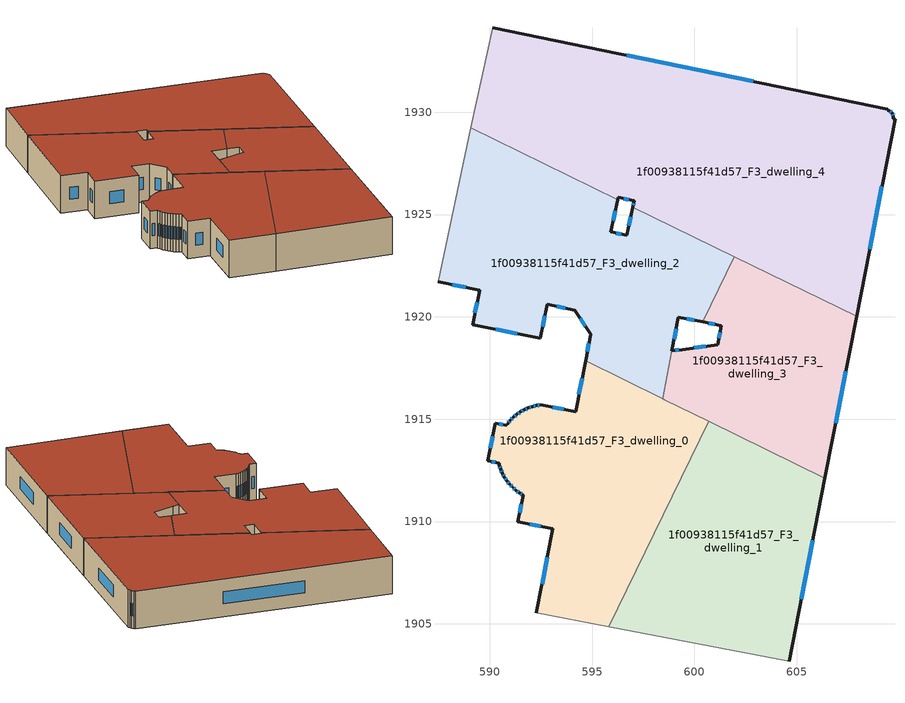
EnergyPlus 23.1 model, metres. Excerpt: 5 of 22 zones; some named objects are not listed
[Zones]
1f00938115f41d57_F3_dwelling_0
 floor to 1f00938115f41d57_F2_dwelling_0 (EU_floor_Construction): 600.71,1914.9 595.81,1904.87 592.29,1905.55 593.08,1909.66 591.38,1909.99 591.64,1911.29 591.45,1911.4 591.28,1911.53 591.12,1911.67 590.98,1911.82 590.84,1911.99 590.72,1912.17 590.62,1912.36 590.55,1912.55 590.47,1912.76 590.46,1912.86 589.92,1912.96 590.28,1914.81 590.82,1914.71 590.88,1914.79 591.01,1914.95 591.16,1915.1 591.33,1915.24 591.5,1915.36 591.68,1915.46 591.88,1915.55 592.08,1915.62 592.29,1915.67 592.5,1915.71 594.19,1915.38 594.68,1917.84 z9
 wall outside (EU_wall_Construction): 594.68,1917.84 594.19,1915.38 592.5,1915.71 592.29,1915.67 592.08,1915.62 591.88,1915.55 591.68,1915.46 591.5,1915.36 591.33,1915.24 591.16,1915.1 591.01,1914.95 590.88,1914.79 590.82,1914.71 590.28,1914.81 589.92,1912.96 590.46,1912.86 590.47,1912.76 590.55,1912.55 590.62,1912.36 590.72,1912.17 590.84,1911.99 590.98,1911.82 591.12,1911.67 591.28,1911.53 591.45,1911.4 591.64,1911.29 591.38,1909.99 593.08,1909.66 592.29,1905.55 z9:12
 wall to 1f00938115f41d57_F3_dwelling_1 (EU_wall_Construction): 595.81,1904.87 600.71,1914.9 z9:12
 wall adiabatic (EU_wall_Construction): 592.29,1905.55 595.81,1904.87 z9:12
 wall to 1f00938115f41d57_F3_dwelling_2 (EU_wall_Construction): 598.44,1916.01 594.68,1917.84 z9:12
 wall to 1f00938115f41d57_F3_dwelling_3 (EU_wall_Construction): 600.71,1914.9 598.54,1915.96 598.45,1916 z9:12
 window (EU_Window_Construction): 591.55,1910.85 591.47,1910.43 / 591.52,1911.36 591.58,1911.33 / 591.34,1911.48 591.4,1911.44 / 591.18,1911.62 591.23,1911.58 / 591.03,1911.77 591.07,1911.72 / 590.89,1911.93 590.93,1911.88 / 590.76,1912.1 590.8,1912.05 / 590.65,1912.3 590.69,1912.23 / 590.57,1912.49 590.59,1912.43 / 590.5,1912.69 590.52,1912.62 / 590.1,1912.93 590.28,1912.9 / 590.15,1914.18 590.04,1913.59 / 590.63,1914.74 590.46,1914.77 / 590.97,1914.89 590.92,1914.84 / 591.11,1915.05 591.06,1915 / 591.27,1915.19 591.22,1915.15 / 591.44,1915.32 591.39,1915.28 / 591.62,1915.43 591.56,1915.39 / 591.82,1915.52 591.75,1915.49 / 592.01,1915.6 591.95,1915.58 / 592.22,1915.65 592.15,1915.64 / 592.43,1915.69 592.36,1915.68 / 593.62,1915.49 593.08,1915.59 / 594.52,1917 594.36,1916.22 / 592.81,1908.26 592.56,1906.95 / 591.96,1909.87 592.5,1909.77 z10.02:10.98
 roof outside (EU_roof_Construction): 595.81,1904.87 600.71,1914.9 594.68,1917.84 594.19,1915.38 592.5,1915.71 592.29,1915.67 592.08,1915.62 591.88,1915.55 591.68,1915.46 591.5,1915.36 591.33,1915.24 591.16,1915.1 591.01,1914.95 590.88,1914.79 590.82,1914.71 590.28,1914.81 589.92,1912.96 590.46,1912.86 590.47,1912.76 590.55,1912.55 590.62,1912.36 590.72,1912.17 590.84,1911.99 590.98,1911.82 591.12,1911.67 591.28,1911.53 591.45,1911.4 591.64,1911.29 591.38,1909.99 593.08,1909.66 592.29,1905.55 z12
1f00938115f41d57_F3_dwelling_1
 floor to 1f00938115f41d57_F2_dwelling_1 (EU_floor_Construction): 606.38,1912.13 604.63,1903.17 595.81,1904.87 600.71,1914.9 z9
 wall outside (EU_wall_Construction): 604.63,1903.17 606.38,1912.13 z9:12
 wall adiabatic (EU_wall_Construction): 595.81,1904.87 604.63,1903.17 z9:12
 wall to 1f00938115f41d57_F3_dwelling_3 (EU_wall_Construction): 606.38,1912.13 600.71,1914.9 z9:12
 window (EU_Window_Construction): 605.23,1906.21 605.79,1909.08 z10.02:10.98
 roof outside (EU_roof_Construction): 604.63,1903.17 606.38,1912.13 600.71,1914.9 595.81,1904.87 z12
1f00938115f41d57_F3_dwelling_2
 floor to 1f00938115f41d57_F2_dwelling_2 (EU_floor_Construction): 597,1925.36 601.95,1922.94 600.4,1919.76 599.22,1919.99 598.9,1918.34 598.44,1916.01 594.68,1917.84 594.94,1919.15 594.15,1920.33 592.81,1920.61 592.46,1918.95 589.16,1919.63 589.51,1921.29 587.48,1921.72 589.09,1929.23 596.26,1925.72 595.92,1924.15 596.7,1923.99 z9
 wall outside (EU_wall_Construction): 587.48,1921.72 589.51,1921.29 589.16,1919.63 592.46,1918.95 592.81,1920.61 594.15,1920.33 594.94,1919.15 594.68,1917.84 / 597,1925.36 596.7,1923.99 595.92,1924.15 596.26,1925.72 / 598.9,1918.34 599.22,1919.99 600.4,1919.76 z9:12
 wall adiabatic (EU_wall_Construction): 589.09,1929.23 587.48,1921.72 z9:12
 wall to 1f00938115f41d57_F3_dwelling_4 (EU_wall_Construction): 596.26,1925.72 589.09,1929.23 / 601.95,1922.94 597,1925.36 z9:12
 wall to 1f00938115f41d57_F3_dwelling_3 (EU_wall_Construction): 600.4,1919.76 601.95,1922.94 / 598.45,1916 598.9,1918.34 z9:12
 window (EU_Window_Construction): 594.85,1918.7 594.77,1918.29 / 594.42,1919.93 594.67,1919.55 / 593.27,1920.52 593.7,1920.43 / 592.58,1919.51 592.7,1920.04 / 590.29,1919.39 591.34,1919.18 / 589.39,1920.73 589.28,1920.19 / 588.17,1921.57 588.82,1921.44 / 596.04,1924.69 596.14,1925.19 / 596.44,1924.04 596.19,1924.1 / 596.9,1924.89 596.81,1924.46 / 599.62,1919.91 600,1919.84 / 599.01,1918.9 599.12,1919.43 z10.02:10.98
 roof outside (EU_roof_Construction): 598.44,1916.01 599.22,1919.99 600.4,1919.76 601.95,1922.94 597,1925.36 596.7,1923.99 595.92,1924.15 596.26,1925.72 589.09,1929.23 587.48,1921.72 589.51,1921.29 589.16,1919.63 592.46,1918.95 592.81,1920.61 594.15,1920.33 594.94,1919.15 594.68,1917.84 z12
1f00938115f41d57_F3_dwelling_3
 floor to 1f00938115f41d57_F2_dwelling_3 (EU_floor_Construction): 607.92,1920.02 606.38,1912.13 598.54,1915.96 598.45,1916 598.9,1918.34 599.41,1918.41 601.14,1918.64 601.32,1919.58 600.4,1919.76 601.95,1922.94 z9
 wall outside (EU_wall_Construction): 600.4,1919.76 601.32,1919.58 601.14,1918.64 599.41,1918.41 598.9,1918.34 / 606.38,1912.13 607.92,1920.02 z9:12
 wall to 1f00938115f41d57_F3_dwelling_4 (EU_wall_Construction): 607.92,1920.02 601.95,1922.94 z9:12
 window (EU_Window_Construction): 599.24,1918.38 599.08,1918.36 / 600.55,1918.56 600,1918.48 / 601.26,1919.26 601.2,1918.96 / 600.71,1919.7 601.01,1919.64 / 606.91,1914.81 607.4,1917.34 z10.02:10.98
 roof outside (EU_roof_Construction): 606.38,1912.13 607.92,1920.02 601.95,1922.94 600.4,1919.76 601.32,1919.58 601.14,1918.64 599.41,1918.41 598.9,1918.34 598.45,1916 598.54,1915.96 z12
1f00938115f41d57_F3_dwelling_4
 floor to 1f00938115f41d57_F2_dwelling_4 (EU_floor_Construction): 609.44,1930.15 609.44,1930.1 609.53,1930.08 609.67,1929.96 609.73,1929.78 609.71,1929.69 609.8,1929.65 607.92,1920.02 597,1925.36 597.07,1925.66 596.28,1925.84 596.26,1925.72 589.09,1929.23 590.14,1934.14 z9
 wall outside (EU_wall_Construction): 607.92,1920.02 609.8,1929.65 609.71,1929.69 609.73,1929.78 609.67,1929.96 609.53,1930.08 609.44,1930.1 609.44,1930.15 590.14,1934.14 / 596.26,1925.72 596.28,1925.84 597.07,1925.66 597,1925.36 z9:12
 wall adiabatic (EU_wall_Construction): 590.14,1934.14 589.09,1929.23 z9:12
 window (EU_Window_Construction): 608.56,1923.3 609.16,1926.37 / 597.04,1925.56 597.02,1925.46 / 596.55,1925.78 596.8,1925.72 / 602.88,1931.51 596.71,1932.78 / 609.62,1930 609.58,1930.04 / 609.71,1929.84 609.69,1929.9 z10.02:10.98
 roof outside (EU_roof_Construction): 607.92,1920.02 609.8,1929.65 609.71,1929.69 609.73,1929.78 609.67,1929.96 609.53,1930.08 609.44,1930.1 609.44,1930.15 590.14,1934.14 589.09,1929.23 596.26,1925.72 596.28,1925.84 597.07,1925.66 597,1925.36 z12
[Building]
EU S2 Campaign: North Axis=0; Terrain=City; Solar Distribution=FullExterior
[Site:Location]
Vienna: Latitude=48; Longitude=16.5; Time Zone=1; Elevation=183
[SizingPeriod:WeatherFileDays]
AnnualSizingPeriod: Begin Month=1; Begin Day of Month=1; End Month=12; End Day of Month=31; Day of Week for Start Day=Monday; Use Weather File Daylight Saving Period=No; Use Weather File Rain and Snow Indicators=No
[MATERIAL]
EU_InternalMass_Material: Roughness=MediumRough; Thickness=0.1; Conductivity=1; Density=1800; Specific Heat=900; Thermal Absorptance=0.9; Solar Absorptance=0.7; Visible Absorptance=0.7
[MATERIAL:NOMASS] Roughness=MediumRough; Thermal Absorptance=0.9; Solar Absorptance=0.7; Visible Absorptance=0.7
Name | Thermal Resistance
EU_wall_NoMass | 0.942466
EU_roof_NoMass | 0.551687
EU_floor_NoMass | 0.66527
[WINDOWMATERIAL:SIMPLEGLAZINGSYSTEM]
EU_Window_SimpleGlazing: UFactor=2.03367; Solar Heat Gain Coefficient=0.65; Visible Transmittance=0.65
[CONSTRUCTION]
EU_wall_Construction: EU_wall_NoMass
EU_roof_Construction: EU_roof_NoMass
EU_floor_Construction: EU_floor_NoMass
EU_Window_Construction: EU_Window_SimpleGlazing
EU_InternalMass_Construction: EU_InternalMass_Material
[ZONE] Type=1; Multiplier=1; Ceiling Height=autocalculate; Floor Area=autocalculate; Part of Total Floor Area=Yes
Name | Volume
1f00938115f41d57_F3_dwelling_0 | 228.768
1f00938115f41d57_F3_dwelling_1 | 228.783
1f00938115f41d57_F3_dwelling_2 | 287.39
1f00938115f41d57_F3_dwelling_3 | 178.612
1f00938115f41d57_F3_dwelling_4 | 461.786
[INTERNALMASS] Construction=EU_InternalMass_Construction
Name | Zone or ZoneList | Surface Area
1f00938115f41d57_F3_dwelling_0_EU_InternalMass | 1f00938115f41d57_F3_dwelling_0 | 76.2565
1f00938115f41d57_F3_dwelling_1_EU_InternalMass | 1f00938115f41d57_F3_dwelling_1 | 76.2611
1f00938115f41d57_F3_dwelling_2_EU_InternalMass | 1f00938115f41d57_F3_dwelling_2 | 95.8026
1f00938115f41d57_F3_dwelling_3_EU_InternalMass | 1f00938115f41d57_F3_dwelling_3 | 59.5367
1f00938115f41d57_F3_dwelling_4_EU_InternalMass | 1f00938115f41d57_F3_dwelling_4 | 153.929
[OTHEREQUIPMENT] Fuel Type=Electricity; Design Level Calculation Method=Watts/Area; Power per Zone Floor Area=1; Fraction Latent=0; Fraction Radiant=0; Fraction Lost=0; Carbon Dioxide Generation Rate=0; EndUse Subcategory=EU_Step8_InternalGains
Name | Zone or ZoneList or Space or SpaceList | Schedule
EU_Step8_InternalGain_1f00938115f41d57_F3_dwelling_0_f000 | 1f00938115f41d57_F3_dwelling_0 | EU_Step8_GainSchedule_1f00938115f41d57_F3_dwelling_0_f000
EU_Step8_InternalGain_1f00938115f41d57_F3_dwelling_1_f000 | 1f00938115f41d57_F3_dwelling_1 | EU_Step8_GainSchedule_1f00938115f41d57_F3_dwelling_1_f000
EU_Step8_InternalGain_1f00938115f41d57_F3_dwelling_2_f000 | 1f00938115f41d57_F3_dwelling_2 | EU_Step8_GainSchedule_1f00938115f41d57_F3_dwelling_2_f000
EU_Step8_InternalGain_1f00938115f41d57_F3_dwelling_3_f000 | 1f00938115f41d57_F3_dwelling_3 | EU_Step8_GainSchedule_1f00938115f41d57_F3_dwelling_3_f000
EU_Step8_InternalGain_1f00938115f41d57_F3_dwelling_4_f000 | 1f00938115f41d57_F3_dwelling_4 | EU_Step8_GainSchedule_1f00938115f41d57_F3_dwelling_4_f000
[ZONEVENTILATION:DESIGNFLOWRATE] Schedule=EU_AlwaysOn; Design Flow Rate Calculation Method=AirChanges/Hour; Air Changes per Hour=0.530523; Ventilation Type=Natural; Fan Pressure Rise=0; Fan Total Efficiency=1; Constant Term Coefficient=1; Temperature Term Coefficient=0; Velocity Term Coefficient=0; Velocity Squared Term Coefficient=0; Minimum Indoor Temperature=-100; Maximum Indoor Temperature=100; Delta Temperature=-100; Minimum Outdoor Temperature=-100; Maximum Outdoor Temperature=100; Maximum Wind Speed=40
Name | Zone or ZoneList or Space or SpaceList
EU_ConstantAir_1f00938115f41d57_F3_dwelling_0 | 1f00938115f41d57_F3_dwelling_0
EU_ConstantAir_1f00938115f41d57_F3_dwelling_1 | 1f00938115f41d57_F3_dwelling_1
EU_ConstantAir_1f00938115f41d57_F3_dwelling_2 | 1f00938115f41d57_F3_dwelling_2
EU_ConstantAir_1f00938115f41d57_F3_dwelling_3 | 1f00938115f41d57_F3_dwelling_3
EU_ConstantAir_1f00938115f41d57_F3_dwelling_4 | 1f00938115f41d57_F3_dwelling_4
[HVACTEMPLATE:ZONE:IDEALLOADSAIRSYSTEM] System Availability Schedule=EU_AlwaysOn; Maximum Heating Supply Air Temperature=50; Minimum Cooling Supply Air Temperature=13; Maximum Heating Supply Air Humidity Ratio=0.0156; Minimum Cooling Supply Air Humidity Ratio=0.0077; Heating Limit=NoLimit; Cooling Limit=NoLimit; Heating Availability Schedule=EU_AlwaysOn; Cooling Availability Schedule=EU_CoolingOff; Dehumidification Control Type=ConstantSensibleHeatRatio; Cooling Sensible Heat Ratio=0.7; Dehumidification Setpoint=60; Humidification Control Type=None; Humidification Setpoint=30; Outdoor Air Method=None; Outdoor Air Flow Rate per Person=0.00944; Outdoor Air Flow Rate per Zone Floor Area=0; Outdoor Air Flow Rate per Zone=0; Demand Controlled Ventilation Type=None; Outdoor Air Economizer Type=NoEconomizer; Heat Recovery Type=None; Sensible Heat Recovery Effectiveness=0.7; Latent Heat Recovery Effectiveness=0.65
Name | Template Thermostat
1f00938115f41d57_F3_dwelling_0 | EU_HeatOnly_1f00938115f41d57_F3_dwelling_0
1f00938115f41d57_F3_dwelling_1 | EU_HeatOnly_1f00938115f41d57_F3_dwelling_1
1f00938115f41d57_F3_dwelling_2 | EU_HeatOnly_1f00938115f41d57_F3_dwelling_2
1f00938115f41d57_F3_dwelling_3 | EU_HeatOnly_1f00938115f41d57_F3_dwelling_3
1f00938115f41d57_F3_dwelling_4 | EU_HeatOnly_1f00938115f41d57_F3_dwelling_4
[SIZING:ZONE] Zone Cooling Design Supply Air Temperature Input Method=SupplyAirTemperature; Zone Cooling Design Supply Air Temperature=13; Zone Heating Design Supply Air Temperature Input Method=SupplyAirTemperature; Zone Heating Design Supply Air Temperature=50; Zone Cooling Design Supply Air Humidity Ratio=0.008; Zone Heating Design Supply Air Humidity Ratio=0.008; Cooling Design Air Flow Method=DesignDay; Cooling Design Air Flow Rate=0; Cooling Minimum Air Flow per Zone Floor Area=0.000762; Cooling Minimum Air Flow=0; Cooling Minimum Air Flow Fraction=0.2; Heating Design Air Flow Method=DesignDay; Heating Design Air Flow Rate=0; Heating Maximum Air Flow per Zone Floor Area=0.002032; Heating Maximum Air Flow=0.141576; Heating Maximum Air Flow Fraction=0.3; Account for Dedicated Outdoor Air System=No; Dedicated Outdoor Air System Control Strategy=NeutralSupplyAir; Dedicated Outdoor Air Low Setpoint Temperature for Design=autosize; Dedicated Outdoor Air High Setpoint Temperature for Design=autosize; Zone Load Sizing Method=Sensible Load Only No Latent Load; Zone Latent Cooling Design Supply Air Humidity Ratio Input Method=HumidityRatioDifference; Zone Cooling Design Supply Air Humidity Ratio Difference=0.005; Zone Latent Heating Design Supply Air Humidity Ratio Input Method=HumidityRatioDifference; Zone Humidification Design Supply Air Humidity Ratio Difference=0.005
1f00938115f41d57_F3_dwelling_0; 1f00938115f41d57_F3_dwelling_1; 1f00938115f41d57_F3_dwelling_2; 1f00938115f41d57_F3_dwelling_3; 1f00938115f41d57_F3_dwelling_4
[SCHEDULE:CONSTANT]
Name | Hourly Value
EU_AlwaysOn | 1
EU_CoolingOff | 0
[SCHEDULE:FILE] Column Number=1; Rows to Skip at Top=0; Number of Hours of Data=8760; Column Separator=Comma; Interpolate to Timestep=No; Minutes per Item=60; Adjust Schedule for Daylight Savings=Yes
Name | File
EU_Step8_GainSchedule_1f00938115f41d57_F3_dwelling_0_f000 | ../../schedules/1f00938115f41d57/1f00938115f41d57_F3_dwelling_0_f000_gain.csv
EU_Step8_GainSchedule_1f00938115f41d57_F3_dwelling_1_f000 | ../../schedules/1f00938115f41d57/1f00938115f41d57_F3_dwelling_1_f000_gain.csv
EU_Step8_GainSchedule_1f00938115f41d57_F3_dwelling_2_f000 | ../../schedules/1f00938115f41d57/1f00938115f41d57_F3_dwelling_2_f000_gain.csv
EU_Step8_GainSchedule_1f00938115f41d57_F3_dwelling_3_f000 | ../../schedules/1f00938115f41d57/1f00938115f41d57_F3_dwelling_3_f000_gain.csv
EU_Step8_GainSchedule_1f00938115f41d57_F3_dwelling_4_f000 | ../../schedules/1f00938115f41d57/1f00938115f41d57_F3_dwelling_4_f000_gain.csv
